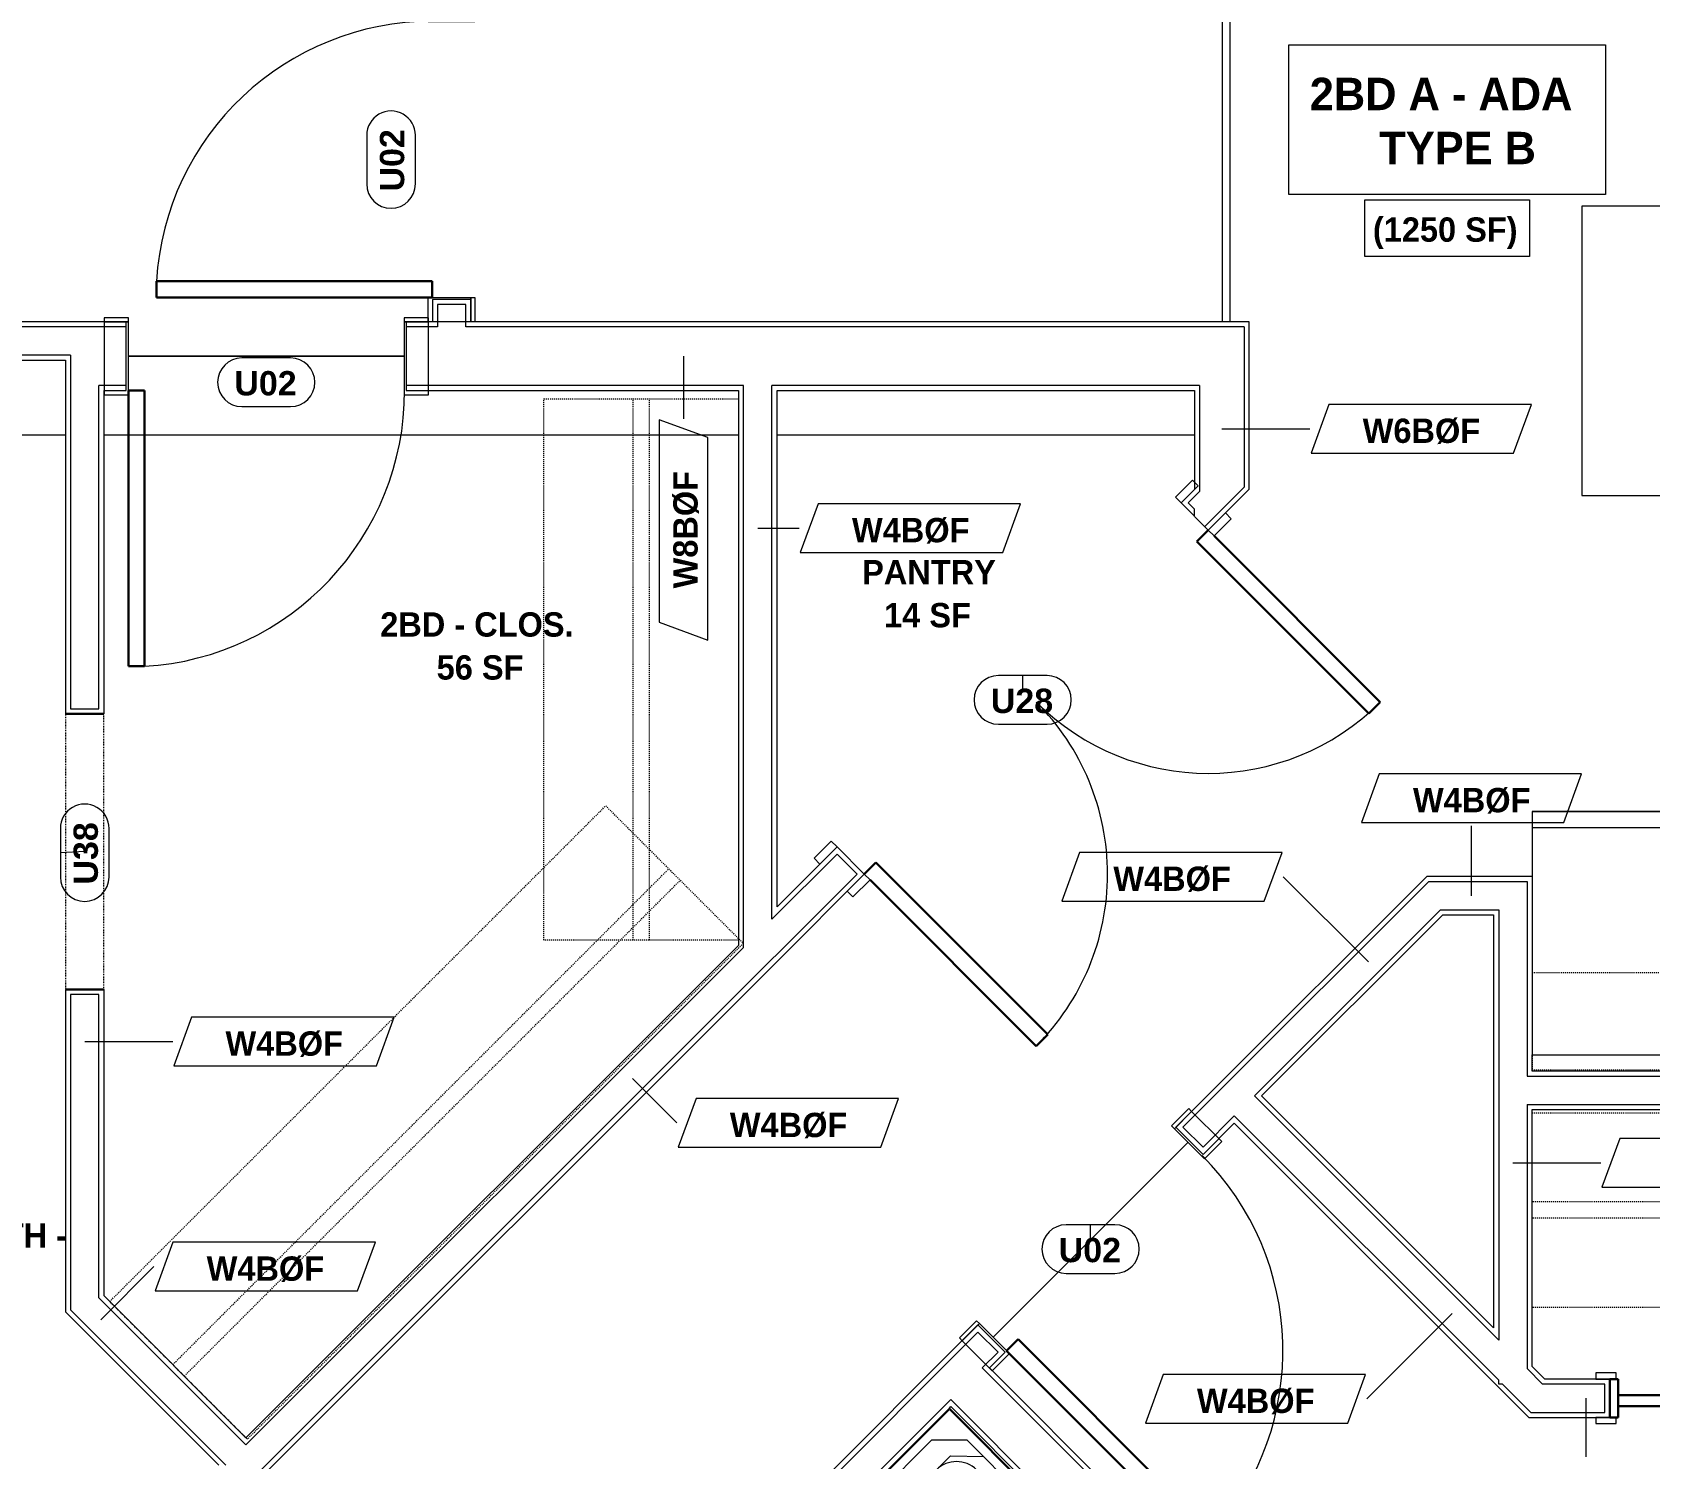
# Model space of a CAD drawing. Header units: inches. Extents: x -4058 to -1781, y 9814 to 12264.
# Drawn here: x -2442.4 to -2243, y 10543.3 to 10719.3 of the extents above; entities that cross this region are included whole.
import ezdxf

# ---------------------------------------------------------------- set-up
doc = ezdxf.new("R2010")
doc.units = ezdxf.units.IN
doc.header["$MEASUREMENT"] = 0
doc.linetypes.add('Dash', pattern=[0.25, 0.125, -0.125])
doc.linetypes.add('Overhead', pattern=[0.15625, 0.09375, -0.0625])
for name, color, linetype, lineweight in [('A-AREA-IDEN', 2, 'Continuous', 9), ('A-DETL-GENF-3', 92, 'Overhead', 9), ('A-DETL-MEDM', 33, 'Continuous', 30), ('A-DOOR-3', 31, 'Continuous', 9), ('A-DOOR-4', 31, 'Continuous', 30), ('A-DOOR-FRAM-3', 31, 'Continuous', 30), ('A-DOOR-IDEN', 31, 'Continuous', 9), ('A-FLOR-2', 192, 'Continuous', 9), ('A-WALL', 113, 'Continuous', 18), ('A-WALL-3', 113, 'Continuous', 9), ('A-WALL-IDEN', 211, 'Continuous', 9), ('I-WALL-2', 2, 'Continuous', 9), ('P-SANR-FIXT', 6, 'Continuous', 9), ('Q-CASE', 31, 'Continuous', 9), ('Q-CASE-HDLN', 31, 'Dash', 9), ('Q-SPCQ', 91, 'Continuous', 9)]:
    doc.layers.add(name, color=color, linetype=linetype, lineweight=lineweight)
doc.styles.add('Arial_B', font='arialbd.ttf', dxfattribs={"height": 3})
doc.styles.add('Century Gothic_B', font='GOTHICB.TTF', dxfattribs={"height": 3})
doc.styles.add('Century Gothic_B_1', font='GOTHICB.TTF', dxfattribs={"height": 4})

# ---------------------------------------------------------------- blocks, each defined once
blk = doc.blocks.new('SWING - SINGLE - FLUSH - SWING - FLUSH - 2-10 x 6-8 - PRIVACY-4346068-UNITS PLANS - 3RD FLOOR')
at = {"layer": 'A-DOOR-3'}
for p, q in [((-20, 2.37), (-20, 2.87)), ((-20, 2.87), (-17, 2.87)), ((-20, 2.37), (-17, 2.37)), ((-20, -2.88), (-20, 2.37)), ((-17, 2.37), (-20, 2.37)), ((-17, 2.87), (-17, 2.37)), ((-17, 2.37), (-17, -2.88)), ((17, 2.37), (17, 2.87)), ((17, 2.87), (20, 2.87)), ((17, 2.37), (20, 2.37)), ((17, -2.88), (17, 2.37)), ((20, 2.37), (17, 2.37)), ((20, 2.87), (20, 2.37)), ((20, 2.37), (20, -2.88)), ((-17, -2.88), (-20, -2.88)), ((20, -2.88), (17, -2.88))]:
    blk.add_line(p, q, dxfattribs=at)
blk.add_arc((17, -2.38), 34.07, 180, 266.6343, dxfattribs=at)
at = {"layer": 'A-DOOR-4'}
for p, q in [((15, -2.38), (15, -36.38)), ((17, -2.38), (15, -2.38)), ((17, -2.38), (17, -36.38)), ((17, -36.38), (15, -36.38))]:
    blk.add_line(p, q, dxfattribs=at)
blk = doc.blocks.new('SLIDING - FLUSH - SLIDING - FLUSH - 5-0 x 6-8-3934327-UNITS PLANS - 3RD FLOOR')
at = {"layer": 'A-DOOR-3'}
for p, q in [((-30.25, 3), (-32.75, 3)), ((-32.75, 3), (-32.75, 2.25)), ((-32.75, 2.25), (-30.25, 2.25)), ((-30.25, 2.25), (-30.25, 3)), ((30.25, 3), (30.25, 2.25)), ((32.75, 3), (30.25, 3)), ((30.25, 2.25), (32.75, 2.25)), ((32.75, 2.25), (32.75, 3)), ((-30.25, -2.5), (-32.75, -2.5)), ((-32.75, -2.5), (-32.75, -3.25)), ((-32.75, -3.25), (-30.25, -3.25)), ((-30.25, -3.25), (-30.25, -2.5)), ((32.75, -2.5), (30.25, -2.5)), ((30.25, -2.5), (30.25, -3.25)), ((30.25, -3.25), (32.75, -3.25)), ((32.75, -3.25), (32.75, -2.5))]:
    blk.add_line(p, q, dxfattribs=at)
at = {"layer": 'A-DOOR-4'}
for p, q in [((1, 2.25), (-30, 2.25)), ((-30, 2.25), (-30, 0.87)), ((1, 0.87), (1, 2.25)), ((-30, 0.87), (1, 0.87)), ((30, 0.87), (-1, 0.87)), ((-1, 0.87), (-1, -0.5)), ((30, -0.5), (30, 0.87)), ((-1, -0.5), (30, -0.5))]:
    blk.add_line(p, q, dxfattribs=at)
at = {"layer": 'A-DOOR-FRAM-3'}
for p, q in [((-30, 2.25), (-31, 2.25)), ((-31, 2.25), (-31, -2.5)), ((-30, -2.5), (-30, 2.25)), ((31, 2.25), (30, 2.25)), ((30, 2.25), (30, -2.5)), ((31, -2.5), (31, 2.25)), ((-31, -2.5), (-30, -2.5)), ((30, -2.5), (31, -2.5))]:
    blk.add_line(p, q, dxfattribs=at)
blk = doc.blocks.new('CTS6032CP - CTS6032CP-3806613-UNITS PLANS - 3RD FLOOR')
at = {"layer": 'P-SANR-FIXT'}
for p, q in [((0, -33), (0, 0)), ((0, 0), (60, 0)), ((0.12, -33), (0.12, -0.13)), ((0.12, -0.13), (59.88, -0.13)), ((1.25, -4.25), (4.25, -1.25)), ((4.25, -1.25), (55.69, -1.25)), ((22.5, -4.25), (22.5, -1.25)), ((37.5, -1.25), (37.5, -4.25)), ((55.69, -1.25), (58.75, -4.31)), ((59.88, -0.13), (59.88, -33)), ((60, 0), (60, -33)), ((37.5, -2.25), (22.5, -2.25)), ((22.5, -3.25), (37.5, -3.25)), ((1.25, -32), (1.25, -4.25)), ((1.25, -8.02), (4.31, -4.25)), ((4.31, -4.25), (22.5, -4.25)), ((7.6, -4.27), (53.48, -4.27)), ((52.5, -5.25), (13.5, -5.25)), ((37.5, -4.25), (55.94, -4.25)), ((55.94, -4.25), (58.75, -7.23)), ((58.75, -4.31), (58.75, -32)), ((4.1, -24.96), (4.1, -7.77)), ((56.98, -7.77), (56.98, -24.96)), ((10, -8.75), (10, -22.5)), ((56, -22.5), (56, -8.75)), ((13.5, -26), (52.5, -26)), ((53.48, -28.46), (7.6, -28.46)), ((0, -33), (0.12, -33)), ((1.25, -32), (0.12, -32)), ((1.25, -32), (58.75, -32)), ((59.88, -32), (58.75, -32)), ((59.88, -33), (60, -33))]:
    blk.add_line(p, q, dxfattribs=at)
for centre, radius, start, end in [((7.6, -7.77), 3.5, 90, 180), ((13.5, -8.75), 3.5, 90, 180), ((52.5, -8.75), 3.5, 360, 90), ((53.48, -7.77), 3.5, 0, 90), ((52, -16.25), 1.62, 0, 180), ((52, -16.25), 1.63, 180, 360), ((13.5, -22.5), 3.5, 180, 270), ((52.5, -22.5), 3.5, 270, 0), ((7.6, -24.96), 3.5, 180, 270), ((53.48, -24.96), 3.5, 270, 0)]:
    blk.add_arc(centre, radius, start, end, dxfattribs=at)
blk = doc.blocks.new('SWING - DOUBLE - FLUSH - SWING - DOUBLE - 5-0 x 6-8 - DUMMY-3948979-UNITS PLANS - 3RD FLOOR')
at = {"layer": 'A-DOOR-3'}
for p, q in [((-33, 2.375), (-33, 3.375)), ((-33, 3.375), (-30, 3.375)), ((-30, 2.375), (-33, 2.375)), ((-30, 3.375), (-30, 2.375)), ((30, 2.375), (30, 3.375)), ((30, 3.375), (33, 3.375)), ((33, 2.375), (30, 2.375)), ((33, 3.375), (33, 2.375)), ((-33, -2.375), (-30, -2.375)), ((-33, -3.375), (-33, -2.375)), ((-30, -3.375), (-33, -3.375)), ((-30, -2.375), (-30, -3.375)), ((30, -2.375), (33, -2.375)), ((30, -3.375), (30, -2.375)), ((33, -3.375), (30, -3.375)), ((33, -2.375), (33, -3.375))]:
    blk.add_line(p, q, dxfattribs=at)
for centre, start, end in [((-30, -2.375), 270, 0), ((30, -2.375), 180, 270)]:
    blk.add_arc(centre, 30, start, end, dxfattribs=at)
at = {"layer": 'A-DOOR-4'}
for p, q in [((-28, -2.375), (-30, -2.375)), ((-30, -3.375), (-30, -32.375)), ((-28, -32.375), (-28, -2.375)), ((28, -2.375), (30, -2.375)), ((28, -32.375), (28, -2.375)), ((30, -3.375), (30, -32.375)), ((-30, -32.375), (-28, -32.375)), ((30, -32.375), (28, -32.375))]:
    blk.add_line(p, q, dxfattribs=at)
blk = doc.blocks.new('Door-Opening - CLEAR OPENING - 34_ x 80_-3928388-UNITS PLANS - 3RD FLOOR')
at = {"layer": 'A-DETL-GENF-3'}
for p, q in [((16.68, 2.37), (-17.32, 2.37)), ((-17.32, -2.38), (16.68, -2.38))]:
    blk.add_line(p, q, dxfattribs=at)
at = {"layer": 'A-DETL-MEDM'}
for p, q in [((-17.32, 2.37), (-17.32, -2.38)), ((16.68, -2.38), (16.68, 2.37))]:
    blk.add_line(p, q, dxfattribs=at)
blk = doc.blocks.new('OD_CW_Closet - OD_CW_Closet-3809433-UNITS PLANS - 3RD FLOOR')
at = {"layer": 'Q-CASE-HDLN'}
for p, q in [((0.74, -24), (0.74, 0)), ((0.74, 0), (67.55, 0)), ((67.55, 0), (67.55, -24)), ((0.74, -11), (67.55, -11)), ((0.74, -13), (67.55, -13)), ((67.55, -24), (0.74, -24))]:
    blk.add_line(p, q, dxfattribs=at)
blk = doc.blocks.new('OD_CW_Closet - OD_CW_Closet-3810279-UNITS PLANS - 3RD FLOOR')
at = {"layer": 'Q-CASE-HDLN'}
for p, q in [((0.74, -24), (0.74, 0)), ((0.74, 0), (87.24, 0)), ((87.24, 0), (87.24, -24)), ((0.74, -11), (87.24, -11)), ((0.74, -13), (87.24, -13)), ((87.24, -24), (0.74, -24))]:
    blk.add_line(p, q, dxfattribs=at)
blk = doc.blocks.new('SWING - SINGLE - FLUSH - SWING - FLUSH - 2-10 x 6-8 - PRIVACY-4346073-UNITS PLANS - 3RD FLOOR')
at = {"layer": 'A-DOOR-3'}
for p, q in [((-17, 4.75), (-20, 4.75)), ((-20, 4.75), (-20, -4.25)), ((-17, -4.25), (-17, 4.75)), ((20, 4.75), (17, 4.75)), ((17, 4.75), (17, -4.25)), ((20, -4.25), (20, 4.75)), ((-20, -4.25), (-17, -4.25)), ((-17, -4.25), (-20, -4.25)), ((-20, -4.25), (-20, -4.75)), ((-20, -4.75), (-17, -4.75)), ((-17, -4.75), (-17, -4.25)), ((17, -4.25), (20, -4.25)), ((20, -4.25), (17, -4.25)), ((17, -4.25), (17, -4.75)), ((17, -4.75), (20, -4.75)), ((20, -4.75), (20, -4.25))]:
    blk.add_line(p, q, dxfattribs=at)
blk.add_arc((17, 4.25), 34.07, 93.3657, 180, dxfattribs=at)
at = {"layer": 'A-DOOR-4'}
for p, q in [((15, 4.25), (15, 38.26)), ((17, 38.26), (15, 38.26)), ((17, 4.25), (17, 38.26)), ((17, 4.25), (15, 4.25))]:
    blk.add_line(p, q, dxfattribs=at)
blk = doc.blocks.new('OD_CW_Closet - OD_CW_Closet-4058409-UNITS PLANS - 3RD FLOOR')
at = {"layer": 'Q-CASE-HDLN'}
for p, q in [((0.74, -24), (0.74, 0)), ((0.74, 0), (149.46, 0)), ((149.46, 0), (149.46, -24)), ((0.74, -11), (149.46, -11)), ((0.74, -13), (149.46, -13)), ((149.46, -24), (0.74, -24))]:
    blk.add_line(p, q, dxfattribs=at)
blk = doc.blocks.new('SWING - SINGLE - FLUSH - SWING - FLUSH - 2-10 x 6-8 - PRIVACY-4346066-UNITS PLANS - 3RD FLOOR')
at = {"layer": 'A-DOOR-3'}
for p, q in [((-17, 2.87), (-20, 2.87)), ((-20, 2.87), (-20, -2.38)), ((-17, -2.38), (-17, 2.87)), ((20, 2.87), (17, 2.87)), ((17, 2.87), (17, -2.38)), ((20, -2.38), (20, 2.87)), ((-20, -2.38), (-17, -2.38)), ((-17, -2.38), (-20, -2.38)), ((-20, -2.38), (-20, -2.88)), ((-20, -2.88), (-17, -2.88)), ((-17, -2.88), (-17, -2.38)), ((17, -2.38), (20, -2.38)), ((20, -2.38), (17, -2.38)), ((17, -2.38), (17, -2.88)), ((17, -2.88), (20, -2.88)), ((20, -2.88), (20, -2.38))]:
    blk.add_line(p, q, dxfattribs=at)
blk.add_arc((17, 2.37), 34.07, 93.3657, 180, dxfattribs=at)
at = {"layer": 'A-DOOR-4'}
for p, q in [((15, 2.37), (15, 36.38)), ((17, 36.38), (15, 36.38)), ((17, 2.37), (17, 36.38)), ((17, 2.37), (15, 2.37))]:
    blk.add_line(p, q, dxfattribs=at)
blk = doc.blocks.new('OD_CW_Upper Cabinet - OD_CW_Upper Cabinet-4366992-UNITS PLANS - 3RD FLOOR')
at = {"layer": 'Q-CASE-HDLN'}
for p, q in [((181.39, 24), (0.74, 24)), ((0.74, 24), (0.74, 12)), ((181.39, 12), (181.39, 24)), ((0.74, 12), (181.39, 12))]:
    blk.add_line(p, q, dxfattribs=at)
blk = doc.blocks.new('Refrigerator_-_Side-by-Side_6047 - 36_ X 30_-345559-UNITS PLANS - 3RD FLOOR')
at = {"layer": 'Q-SPCQ'}
for p, q in [((17.87, 14.42), (-17.88, 14.42)), ((-17.88, 14.42), (-17.88, -15.58)), ((17.87, -15.58), (17.87, 14.42)), ((-17.88, -13.58), (-3.13, -13.58)), ((-17.88, -13.58), (-17.88, -15.58)), ((-3.13, -15.58), (-3.13, -13.58)), ((-2.63, -13.58), (17.87, -13.58)), ((-2.63, -13.58), (-2.63, -15.58)), ((17.87, -15.58), (17.87, -13.58)), ((-17.88, -15.58), (17.87, -15.58)), ((-3.13, -15.58), (-17.88, -15.58)), ((17.87, -15.58), (-2.63, -15.58))]:
    blk.add_line(p, q, dxfattribs=at)
blk = doc.blocks.new('Casework 23 - Casework 7-4344611-UNITS PLANS - 3RD FLOOR')
at = {"layer": 'Q-CASE'}
for p, q in [((-2113.8, 10697.85), (-2251.33, 10697.85)), ((-2251.33, 10697.85), (-2251.33, 10662.16)), ((-2113.8, 10662.16), (-2113.8, 10697.85)), ((-2197.8, 10662.16), (-2197.8, 10682.13)), ((-2197.8, 10682.13), (-2164.8, 10682.13)), ((-2164.8, 10682.13), (-2164.8, 10662.16)), ((-2251.33, 10662.16), (-2197.8, 10662.16)), ((-2164.8, 10662.16), (-2113.8, 10662.16)), ((-2191.3, 10616.29), (-2221.3, 10616.29)), ((-2221.3, 10616.29), (-2221.3, 10591.29)), ((-2191.3, 10615.29), (-2191.3, 10616.29)), ((-2076.8, 10616.29), (-2161.3, 10616.29)), ((-2161.3, 10616.29), (-2161.3, 10615.29)), ((-2221.3, 10591.29), (-2191.3, 10591.29)), ((-2161.3, 10591.29), (-2076.8, 10591.29))]:
    blk.add_line(p, q, dxfattribs=at)
blk = doc.blocks.new('Wall Tag - Arch Wall-3956453-UNITS PLANS - 3RD FLOOR')
at = {"layer": 'A-WALL-IDEN'}
for p, q in [((-0.3561, 0.0937), (-0.4244, -0.0937)), ((0.4244, 0.0937), (-0.3561, 0.0937)), ((0.3561, -0.0937), (0.4244, 0.0937)), ((-0.4244, -0.0937), (0.3561, -0.0937))]:
    blk.add_line(p, q, dxfattribs=at)
blk = doc.blocks.new('Door Tag - Type Mark-2601225-UNITS PLANS - 3RD FLOOR')
at = {"layer": 'A-DOOR-IDEN'}
for p, q in [((0.09375, 0.09375), (-0.09375, 0.09375)), ((-0.09375, -0.09375), (0.09375, -0.09375))]:
    blk.add_line(p, q, dxfattribs=at)
for centre, start, end in [((-0.09375, 0), 90, 270), ((0.09375, 0), 270, 90)]:
    blk.add_arc(centre, 0.09375, start, end, dxfattribs=at)

msp = doc.modelspace()

# ---------------------------------------------------------------- linework, layer by layer
at = {"layer": 'A-AREA-IDEN', "flags": 128}
for points in [[(-2287.43, 10717.76), (-2248.4, 10717.76), (-2248.4, 10699.31), (-2287.43, 10699.31)], [(-2278.08, 10698.63), (-2257.75, 10698.63), (-2257.75, 10691.63), (-2278.08, 10691.63)]]:
    msp.add_lwpolyline(points, close=True, dxfattribs=at)
at = {"layer": 'A-DOOR-IDEN'}
for p, q in [((-2413.56, 10679.35), (-2413.56, 10679.13)), ((-2320.27, 10638.35), (-2320.27, 10639.95)), ((-2435.94, 10618.23), (-2438.94, 10618.09)), ((-2311.9, 10570.34), (-2311.9, 10572.19))]:
    msp.add_line(p, q, dxfattribs=at)
at = {"layer": 'A-FLOR-2'}
for p, q in [((-2295.62, 10683.6), (-2295.62, 10721.32)), ((-2294.7, 10683.6), (-2294.7, 10721.32)), ((-2396.56, 10679.35), (-2430.56, 10679.35)), ((-2430.56, 10679.35), (-2396.56, 10679.35)), ((-2445.62, 10669.66), (-2438.31, 10669.66)), ((-2433.56, 10669.66), (-2355.31, 10669.66)), ((-2350.56, 10669.66), (-2299.07, 10669.66)), ((-2299.88, 10582.37), (-2323.92, 10558.32))]:
    msp.add_line(p, q, dxfattribs=at)
at = {"layer": 'A-WALL'}
for p, q in [((-2388.95, 10685.73), (-2392.45, 10685.73)), ((-2392.45, 10685.73), (-2392.45, 10682.98)), ((-2388.95, 10682.98), (-2388.95, 10685.73)), ((-2430.81, 10682.98), (-2508.69, 10682.98)), ((-2392.45, 10682.98), (-2396.31, 10682.98)), ((-2351.19, 10682.98), (-2388.95, 10682.98)), ((-2292.95, 10682.98), (-2351.19, 10682.98)), ((-2292.95, 10682.98), (-2292.95, 10663.19)), ((-2437.69, 10679.48), (-2508.69, 10679.48)), ((-2437.69, 10679.48), (-2437.69, 10635.85)), ((-2434.19, 10635.85), (-2434.19, 10675.73)), ((-2430.81, 10675.73), (-2434.19, 10675.73)), ((-2354.69, 10675.73), (-2396.31, 10675.73)), ((-2354.69, 10606.4), (-2354.69, 10675.73)), ((-2298.45, 10675.73), (-2351.19, 10675.73)), ((-2351.19, 10609.9), (-2351.19, 10675.73)), ((-2298.45, 10675.73), (-2298.45, 10662.64)), ((-2298.45, 10662.64), (-2299.85, 10661.24)), ((-2292.95, 10663.19), (-2297.82, 10658.32)), ((-2299.85, 10661.24), (-2299.07, 10660.46)), ((-2437.69, 10635.85), (-2434.19, 10635.85)), ((-2343.16, 10617.93), (-2351.19, 10609.9)), ((-2340.69, 10615.45), (-2343.16, 10617.93)), ((-2350.56, 10605.58), (-2340.69, 10615.45)), ((-2296.64, 10588.08), (-2270.18, 10614.54)), ((-2270.18, 10614.54), (-2258.07, 10614.54)), ((-2258.07, 10614.54), (-2258.07, 10590.54)), ((-2291.69, 10588.08), (-2268.73, 10611.04)), ((-2268.73, 10611.04), (-2261.57, 10611.04)), ((-2261.57, 10611.04), (-2261.57, 10557.96)), ((-2449.38, 10506.76), (-2351.19, 10604.95)), ((-2354.69, 10606.4), (-2416.06, 10545.03)), ((-2350.56, 10605.58), (-2351.19, 10604.95)), ((-2437.69, 10600.6), (-2437.69, 10561.71)), ((-2434.19, 10600.6), (-2437.69, 10600.6)), ((-2434.19, 10563.16), (-2434.19, 10600.6)), ((-2258.07, 10590.54), (-2076.17, 10590.54)), ((-2296.64, 10588.08), (-2300.5, 10584.22)), ((-2291.69, 10588.08), (-2261.57, 10557.96)), ((-2258.07, 10587.04), (-2105.92, 10587.04)), ((-2258.07, 10587.04), (-2258.07, 10554.46)), ((-2298.02, 10581.75), (-2294.17, 10585.61)), ((-2294.17, 10585.61), (-2261.57, 10553.01)), ((-2300.5, 10584.22), (-2298.02, 10581.75)), ((-2434.19, 10563.16), (-2416.06, 10545.03)), ((-2437.69, 10561.71), (-2418.53, 10542.55)), ((-2325.78, 10558.94), (-2380.99, 10503.73)), ((-2323.3, 10556.47), (-2325.78, 10558.94)), ((-2325.25, 10554.52), (-2323.3, 10556.47)), ((-2279.85, 10509.12), (-2325.25, 10554.52)), ((-2261.57, 10552.54), (-2261.57, 10553.01)), ((-2258.07, 10554.46), (-2256.15, 10552.54)), ((-2261.1, 10552.54), (-2261.57, 10552.54)), ((-2257.6, 10549.04), (-2261.1, 10552.54)), ((-2248.47, 10552.54), (-2256.15, 10552.54)), ((-2248.47, 10549.04), (-2248.47, 10552.54)), ((-2378.52, 10501.25), (-2329.14, 10550.63)), ((-2283.35, 10504.84), (-2329.14, 10550.63)), ((-2257.6, 10549.04), (-2248.47, 10549.04))]:
    msp.add_line(p, q, dxfattribs=at)
at = {"layer": 'A-WALL-3'}
for p, q in [((-2388.32, 10686.35), (-2393.07, 10686.35)), ((-2393.07, 10686.35), (-2393.07, 10683.6)), ((-2388.32, 10683.6), (-2388.32, 10686.35)), ((-2433.56, 10683.6), (-2508.69, 10683.6)), ((-2350.56, 10683.6), (-2355.31, 10683.6)), ((-2292.32, 10683.6), (-2299.07, 10683.6)), ((-2292.32, 10662.93), (-2292.32, 10683.6)), ((-2507.68, 10678.85), (-2438.31, 10678.85)), ((-2438.31, 10678.85), (-2438.31, 10635.23)), ((-2433.56, 10635.23), (-2433.56, 10675.1)), ((-2355.31, 10675.1), (-2355.31, 10606.66)), ((-2350.56, 10611.41), (-2350.56, 10675.1)), ((-2299.07, 10675.1), (-2299.07, 10662.9)), ((-2299.07, 10662.9), (-2300.73, 10661.24)), ((-2297.38, 10657.88), (-2292.32, 10662.93)), ((-2300.73, 10661.24), (-2297.38, 10657.88)), ((-2299.07, 10659.58), (-2299.07, 10660.46)), ((-2343.16, 10618.81), (-2350.56, 10611.41)), ((-2339.8, 10615.45), (-2343.16, 10618.81)), ((-2350.56, 10604.69), (-2339.8, 10615.45)), ((-2270.44, 10615.16), (-2297.53, 10588.08)), ((-2257.45, 10615.16), (-2270.44, 10615.16)), ((-2290.81, 10588.08), (-2268.47, 10610.41)), ((-2268.47, 10610.41), (-2262.2, 10610.41)), ((-2262.2, 10610.41), (-2262.2, 10559.47)), ((-2355.31, 10606.66), (-2416.06, 10545.91)), ((-2449.38, 10505.87), (-2350.56, 10604.69)), ((-2438.31, 10601.23), (-2438.31, 10561.45)), ((-2433.56, 10563.41), (-2433.56, 10601.23)), ((-2257.45, 10591.16), (-2257.45, 10593.16)), ((-2076.17, 10591.16), (-2257.45, 10591.16)), ((-2297.53, 10588.08), (-2301.38, 10584.22)), ((-2262.2, 10559.47), (-2290.81, 10588.08)), ((-2298.02, 10580.86), (-2294.17, 10584.72)), ((-2294.17, 10584.72), (-2257.86, 10548.41)), ((-2257.45, 10586.41), (-2106.55, 10586.41)), ((-2257.45, 10554.72), (-2257.45, 10586.41)), ((-2301.38, 10584.22), (-2298.02, 10580.86)), ((-2416.06, 10545.91), (-2433.56, 10563.41)), ((-2438.31, 10561.45), (-2419.42, 10542.55)), ((-2325.78, 10559.83), (-2381.88, 10503.73)), ((-2322.42, 10556.47), (-2325.78, 10559.83)), ((-2324.36, 10554.52), (-2322.42, 10556.47)), ((-2279.22, 10509.38), (-2324.36, 10554.52)), ((-2255.89, 10553.16), (-2257.45, 10554.72)), ((-2247.85, 10553.16), (-2255.89, 10553.16)), ((-2247.85, 10548.41), (-2247.85, 10553.16)), ((-2329.31, 10549.57), (-2329.14, 10549.75)), ((-2329.14, 10549.75), (-2283.97, 10504.58)), ((-2257.86, 10548.41), (-2247.85, 10548.41))]:
    msp.add_line(p, q, dxfattribs=at)
at = {"layer": 'A-WALL-IDEN'}
for p, q in [((-2362.11, 10679.35), (-2362.11, 10671.64)), ((-2295.7, 10670.4), (-2284.86, 10670.4)), ((-2352.94, 10658.14), (-2347.84, 10658.14)), ((-2264.92, 10612.79), (-2264.92, 10621.41)), ((-2277.63, 10604.62), (-2288.14, 10615.13)), ((-2435.94, 10594.8), (-2425.09, 10594.8)), ((-2368.38, 10590.24), (-2362.9, 10584.75)), ((-2259.82, 10579.83), (-2248.98, 10579.83)), ((-2433.97, 10560.47), (-2427.41, 10567.03)), ((-2267.32, 10561.23), (-2277.83, 10550.72)), ((-2250.83, 10550.79), (-2250.83, 10543.54))]:
    msp.add_line(p, q, dxfattribs=at)
at = {"layer": 'I-WALL-2'}
for p, q in [((-2430.81, 10683.6), (-2433.56, 10683.6)), ((-2430.81, 10675.1), (-2430.81, 10683.6)), ((-2393.07, 10683.6), (-2396.31, 10683.6)), ((-2396.31, 10683.6), (-2396.31, 10675.1)), ((-2355.31, 10683.6), (-2388.32, 10683.6)), ((-2299.07, 10683.6), (-2350.56, 10683.6)), ((-2433.56, 10675.1), (-2430.81, 10675.1)), ((-2396.31, 10675.1), (-2355.31, 10675.1)), ((-2350.56, 10675.1), (-2299.07, 10675.1))]:
    msp.add_line(p, q, dxfattribs=at)

# ---------------------------------------------------------------- block references
at = {"layer": 'A-DOOR-3'}
for name, p, rotation in [('SWING - SINGLE - FLUSH - SWING - FLUSH - 2-10 x 6-8 - PRIVACY-4346068-UNITS PLANS - 3RD FLOOR', (-2390.7, 10703.6), 270.0000000000105), ('SWING - SINGLE - FLUSH - SWING - FLUSH - 2-10 x 6-8 - PRIVACY-4346073-UNITS PLANS - 3RD FLOOR', (-2413.56, 10679.35), 180), ('SWING - DOUBLE - FLUSH - SWING - DOUBLE - 5-0 x 6-8 - DUMMY-3948979-UNITS PLANS - 3RD FLOOR', (-2320.27, 10638.35), 45.00000000015443), ('Door-Opening - CLEAR OPENING - 34_ x 80_-3928388-UNITS PLANS - 3RD FLOOR', (-2435.94, 10617.9), 270.0000000000298), ('SWING - SINGLE - FLUSH - SWING - FLUSH - 2-10 x 6-8 - PRIVACY-4346066-UNITS PLANS - 3RD FLOOR', (-2311.9, 10570.34), 225.0000000000711), ('SLIDING - FLUSH - SLIDING - FLUSH - 5-0 x 6-8-3934327-UNITS PLANS - 3RD FLOOR', (-2216.85, 10550.66), 180)]:
    msp.add_blockref(name, p, dxfattribs=dict(at, rotation=rotation))
at = {"layer": 'A-DOOR-IDEN', "xscale": 31.99999999999999, "yscale": 31.99999999999999, "zscale": 31.99999999999999, "rotation": 89.99999999999955}
for p in [(-2398.16, 10703.6), (-2435.94, 10618.09)]:
    msp.add_blockref('Door Tag - Type Mark-2601225-UNITS PLANS - 3RD FLOOR', p, dxfattribs=at)
at = {"layer": 'A-DOOR-IDEN', "xscale": 31.99999999999999, "yscale": 31.99999999999999, "zscale": 31.99999999999999}
for p in [(-2413.56, 10676.13), (-2320.27, 10636.95), (-2311.9, 10569.19)]:
    msp.add_blockref('Door Tag - Type Mark-2601225-UNITS PLANS - 3RD FLOOR', p, dxfattribs=at)
at = {"layer": 'A-WALL-IDEN', "xscale": 31.99999999999999, "yscale": 31.99999999999999, "zscale": 31.99999999999999}
for p in [(-2271.12, 10670.4), (-2334.11, 10658.14), (-2264.92, 10624.83), (-2301.87, 10615.13), (-2411.36, 10594.8), (-2349.16, 10584.75), (-2235.25, 10579.83), (-2413.68, 10567.03), (-2291.56, 10550.72)]:
    msp.add_blockref('Wall Tag - Arch Wall-3956453-UNITS PLANS - 3RD FLOOR', p, dxfattribs=at)
at = {"layer": 'A-WALL-IDEN', "xscale": 31.99999999999999, "yscale": 31.99999999999999, "zscale": 31.99999999999999, "rotation": 89.99999999999955}
msp.add_blockref('Wall Tag - Arch Wall-3956453-UNITS PLANS - 3RD FLOOR', (-2362.11, 10657.91), dxfattribs=at)
at = {"layer": 'P-SANR-FIXT', "rotation": 45.00000000022006}
msp.add_blockref('CTS6032CP - CTS6032CP-3806613-UNITS PLANS - 3RD FLOOR', (-2371.74, 10507.15), dxfattribs=at)
at = {"layer": 'Q-CASE'}
msp.add_blockref('Casework 23 - Casework 7-4344611-UNITS PLANS - 3RD FLOOR', (0, 0), dxfattribs=at)
for name, p, rotation in [('OD_CW_Closet - OD_CW_Closet-3809433-UNITS PLANS - 3RD FLOOR', (-2379.31, 10606.55), 90.00000000003328), ('OD_CW_Closet - OD_CW_Closet-3810279-UNITS PLANS - 3RD FLOOR', (-2433.38, 10562.19), 45.00000000001427), ('OD_CW_Upper Cabinet - OD_CW_Upper Cabinet-4366992-UNITS PLANS - 3RD FLOOR', (-2076.06, 10615.29), 180), ('OD_CW_Closet - OD_CW_Closet-4058409-UNITS PLANS - 3RD FLOOR', (-2107.99, 10562), 180)]:
    msp.add_blockref(name, p, dxfattribs=dict(at, rotation=rotation))
at = {"layer": 'Q-SPCQ', "rotation": 180}
msp.add_blockref('Refrigerator_-_Side-by-Side_6047 - 36_ X 30_-345559-UNITS PLANS - 3RD FLOOR', (-2239.57, 10607.59), dxfattribs=at)

# ---------------------------------------------------------------- texts
at = {"layer": 'A-AREA-IDEN', "attachment_point": 1}
for s, insert, char_height, width, style in [('2BD A - ADA', (-2284.87, 10713.7), 4, 41.006, 'Century Gothic_B_1'), ('TYPE B', (-2276.29, 10707.03), 4, 20.301, 'Century Gothic_B_1'), ('(1250 SF)', (-2277.08, 10696.47), 3, 22.119, 'Century Gothic_B'), ('PANTRY', (-2340.07, 10654.2), 3, 18.988, 'Century Gothic_B'), ('14 SF', (-2337.36, 10648.9), 3, 12.423, 'Century Gothic_B'), ('2BD - CLOS.', (-2399.5, 10647.75), 3, 29.29, 'Century Gothic_B'), ('56 SF', (-2392.54, 10642.45), 3, 12.423, 'Century Gothic_B'), ('2BD - M. BATH -', (-2468.88, 10572.37), 3, 38.077, 'Century Gothic_B')]:
    msp.add_mtext(s, dxfattribs=dict(at, insert=insert, char_height=char_height, width=width, style=style))
at = {"layer": 'A-DOOR-IDEN', "char_height": 3, "width": 9.393, "attachment_point": 1, "rotation": 90, "style": 'Arial_B'}
for s, insert in [('U02', (-2399.54, 10699.67)), ('U38', (-2437.32, 10614.16))]:
    msp.add_mtext(s, dxfattribs=dict(at, insert=insert))
at = {"layer": 'A-DOOR-IDEN', "char_height": 3, "width": 9.393, "attachment_point": 1, "style": 'Arial_B'}
for s, insert in [('U02', (-2417.49, 10677.51)), ('U28', (-2324.2, 10638.33)), ('U02', (-2315.83, 10570.57))]:
    msp.add_mtext(s, dxfattribs=dict(at, insert=insert))
at = {"layer": 'A-WALL-IDEN', "char_height": 3, "width": 17.372, "attachment_point": 1, "style": 'Century Gothic_B'}
for s, insert in [('W6BØF', (-2278.34, 10671.65)), ('W4BØF', (-2341.32, 10659.39)), ('W4BØF', (-2272.14, 10626.08)), ('W4BØF', (-2309.09, 10616.38)), ('W4BØF', (-2418.58, 10596.05)), ('W4BØF', (-2356.38, 10586)), ('W4BØF', (-2420.9, 10568.28)), ('W4BØF', (-2298.78, 10551.97))]:
    msp.add_mtext(s, dxfattribs=dict(at, insert=insert))
at = {"layer": 'A-WALL-IDEN', "insert": (-2363.36, 10650.7), "char_height": 3, "width": 17.372, "attachment_point": 1, "rotation": 90, "style": 'Century Gothic_B'}
msp.add_mtext('W8BØF', dxfattribs=at)

doc.saveas('drawing.dxf')
